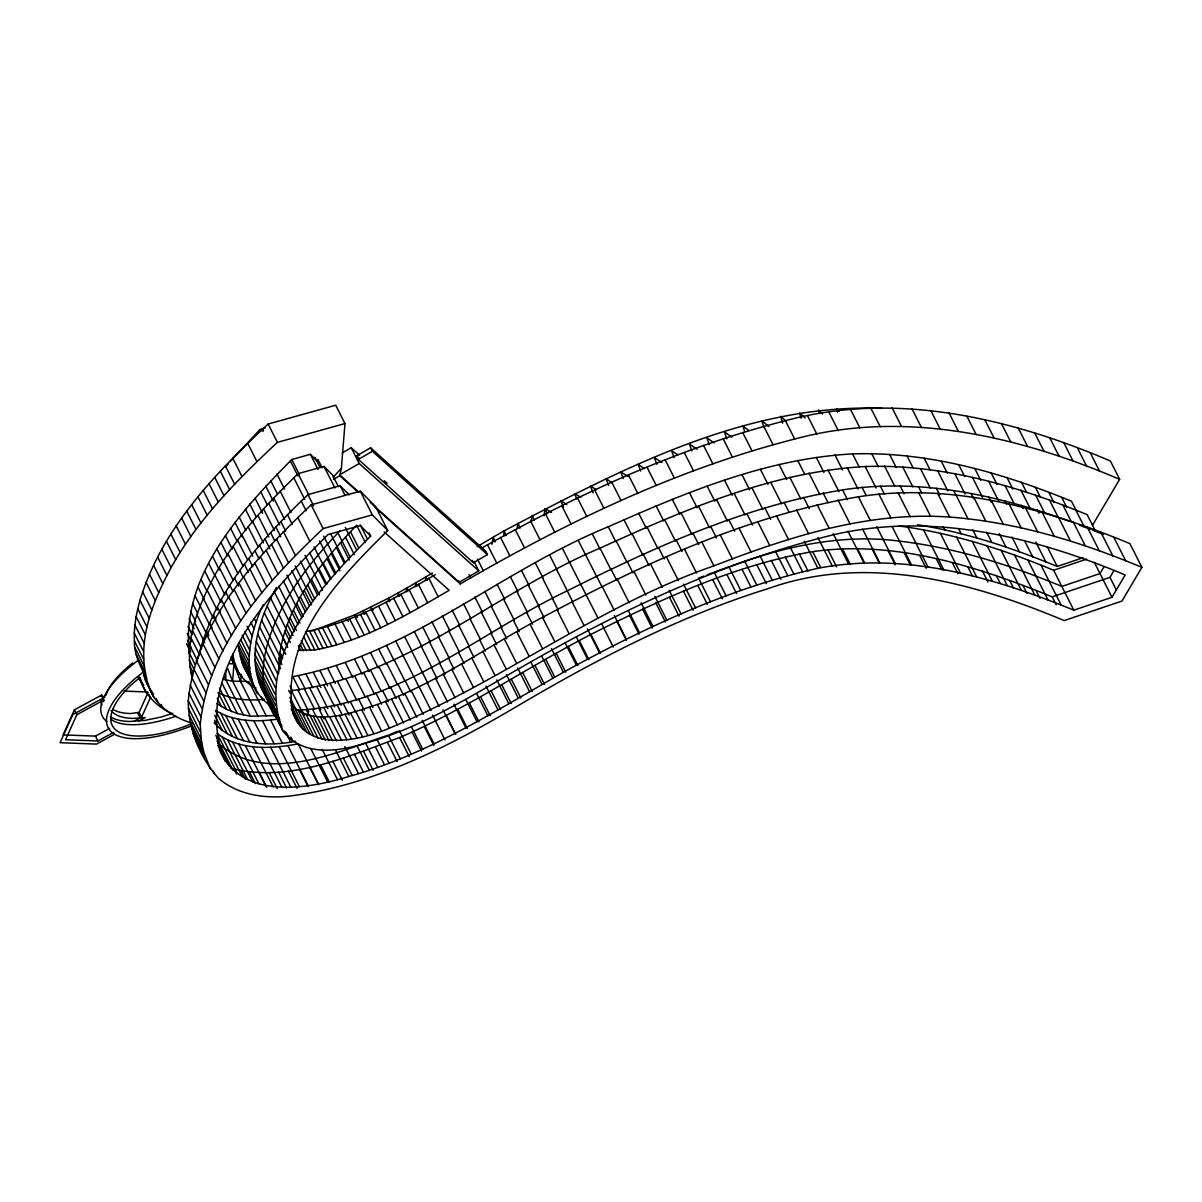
<?xml version="1.0" encoding="UTF-8"?>
<svg xmlns="http://www.w3.org/2000/svg" width="1202" height="1202" viewBox="0 0 1202 1202"><rect width="100%" height="100%" fill="white"/><g stroke="black" fill="none" stroke-linecap="round" stroke-linejoin="round"><path stroke-width="1.5" d="M406.366 591.76L406.592 588.184L432.45 573.053M277.512 715.521L250.316 716.212L232.617 681.173L233.969 663.85L229.026 663.729M333.45 479.373L339.775 475.722L341.368 468.344L344.974 423.555L335.719 405.224L268.151 424.021C214.993 473.408 161.564 529.03 140.018 600.234C136.322 613.426 133.677 627.159 134.414 640.921C133.768 657.329 143.879 670.446 148.537 685.335C154.262 705.138 173.193 717.534 192.035 723.123M146.854 679.1C136.607 640.441 153.075 601.21 171.105 567.569C197.954 519.384 237.41 479.688 277.407 442.351L344.974 423.555M189.225 653.212C180.405 575.728 241.542 510.474 291.785 459.525L310.386 454.341L316.652 460.682L317.914 459.48L322.136 467.833M192.05 677.222C183.08 641.703 198.45 605.868 214.918 575.022C236.178 536.513 266.754 504.104 298.066 473.648L324.029 466.436L332.503 475.015L338.363 486.615M188.278 700.721C196.317 620.623 255.53 557.683 311.123 504.855L360.33 491.167L375.745 506.778L387.72 530.503C341.939 575.923 284.213 634.1 291.77 704.492C297.961 754.09 357.625 741.919 389.373 728.187C501.159 681.789 598.686 605.643 713.898 565.857C788.888 536.888 868.19 511.166 949.655 517.07C1016.186 522.119 1080.598 541.696 1141.9 567.344L1121.962 601.06L1064.191 620.578C972.072 581.918 866.612 553.491 768.769 588.409C678.604 616.325 594.539 660.349 513.6 708.309C444.725 748.846 370.787 785.492 290.644 795.934C265.492 798.939 238.011 795.258 218.298 778.115C199.848 757.11 188.143 728.938 188.278 700.721L200.253 724.445L201.155 738.899L203.514 751.325L210.29 769.04M200.253 724.445C208.292 644.332 267.52 581.407 323.113 528.58L372.32 514.892L387.72 530.503M270.961 705.92C237.816 683.923 248.724 635.032 263.193 604.681M219.35 749.597C240.821 799.886 306.795 789.534 348.865 776.492C426.259 755.217 494.368 711.614 563.422 672.264C643.761 628.06 728.051 588.544 817.901 568.291C905.091 551.327 993.528 577.351 1073.822 610.165L1111.97 597.289L1125.177 574.962C1030.925 535.416 924.909 510.189 823.731 537.219C721.576 563.468 625.04 608.362 533.613 660.319C478.636 691.18 425.087 726.94 363.59 743.707C337.071 752.076 301.702 756.268 282.921 730.801L262.772 690.91C245.839 657.209 259.422 618.249 276.385 587.462M282.921 730.801C253.637 656.082 322.797 584.773 370.652 536.077L369.059 532.907M365.393 542.628L356.603 525.229C318.41 565.556 277.542 614.703 278.669 673.315M388.366 601.631L388.682 598.115L406.592 588.184L407.718 591.564M415.396 586.696L415.727 583.06L416.884 586.471M258.295 716.647L240.595 681.594L241.317 674.337M503.623 536.302L504.239 530.788C620.998 469.321 746.262 403.166 881.983 408.349M397.922 596.583L398.358 592.977L399.47 596.357M425.523 580.401L425.974 576.855L427.146 580.281M543.965 515.778L545.122 508.686L551.553 512.398M491.918 544.341L493.271 537.129L504.239 530.788L506.087 535.716M198.014 658.591C213.4 592.751 260.368 540.104 307.952 494.653L340.151 485.698L349.211 494.863M517.01 528.67L518.122 523.261L519.985 528.219M530.848 522.269L532.276 515.342L534.169 520.331M101.133 696.679L101.689 694.996L103.327 698.242M103.582 701.532L104.138 699.849L76.838 714.724L65.554 739.741L97.918 740.973L113.739 732.364M105.686 695.237C110.809 681.97 121.853 671.798 132.656 662.918M106.061 694.786L106.933 692.142M101.689 694.996L74.389 709.871L63.105 734.888L95.454 736.12L109.698 728.367M112.672 709.285A86.574 33.13 -26.8 0 0 130.687 713.537L139.116 712.35L148.146 692.337M134.293 721.155L141.566 717.203L150.596 697.19M1092.423 525.349L1119.648 479.343L1110.393 461.012C1008.944 417.56 894.498 391.041 785.432 420.715C678.574 447.97 577.441 494.383 481.521 548.157M1103.767 567.179L1099.995 573.564L1061.847 586.441C1009.83 564.745 955.59 547.766 899.457 541.125C842.046 533.448 784.38 546.579 730.636 566.172M230.829 768.228C288.225 783.163 346.461 757.08 399.62 737.547C466.421 709.015 526.626 667.816 590.903 634.401C661.461 599.152 734.452 565.12 812.702 551.643C894.934 539.848 976.85 566.217 1052.201 596.853L1109.972 577.351L1113.773 570.92M225.931 466.797L228.064 464.212M230.183 461.628L259.917 429.565L265.026 428.062M333.255 477.164L341.368 468.344M340.166 530.683C312.4 559.456 287.158 591.504 272.538 629.082C262.081 655.345 256.342 690.519 276.595 713.507M477.119 546.655L493.271 537.129L495.074 542.042M384.099 531.885L449.187 590.347C406.817 614.808 363.695 641.162 314.819 649.936L305.563 631.606C352.577 623.132 394.451 598.416 435.199 574.721M299.583 690.008L292.837 676.636C409.341 654.579 500.378 570.634 608.287 526.777C685.936 492.369 766.756 458.518 852.594 453.905C928.109 451.381 1002.243 472.837 1071.508 501.249L1076.571 511.286M301.447 710.487L291.41 690.609C406.667 676.516 495.855 591.895 600.023 548.157C684.148 509.903 771.729 471.815 865.185 466.526C941.782 463.897 1016.952 485.788 1087.179 514.681L1095.548 531.239M297.555 710.202C398.748 705.243 479.237 632.522 567.194 590.873C654.579 547.03 745.48 505.952 842.572 489.905C919.26 477.945 997.51 494.878 1069.449 521.352M291.034 705.228C313.076 725.257 344.704 715.355 369.525 707.061C431.743 686.943 485.157 647.653 542.493 617.347C642.093 564.609 746.472 515.688 858.393 496.802C951.218 482.212 1044.673 508.311 1129.91 543.62L1141.9 567.344M342.179 452.944L351.224 447.7L359.563 455.197M356.588 455.889L370.607 447.775L485.668 551.117L487.426 554.618L473.408 562.731L358.361 459.389L356.588 455.889L359.368 458.383M358.361 459.389L372.38 451.276L487.426 554.618M370.186 502.346L459.164 582.264L478.772 570.905L359.218 463.506L339.595 474.865L359.052 492.354M374.393 506.808L460.261 583.947C565.361 522.66 676.41 469.276 794.687 439.046C903.754 409.371 1018.199 435.89 1119.648 479.343M105.1 696.98L72.796 714.574L60.1 742.701L96.506 744.098L114.581 734.242M139.237 720.824L145.202 717.579L133.137 718.39A86.574 33.13 -26.8 0 1 111.065 710.532M311.859 631.065L354.845 614.853L388.682 598.115L389.794 601.466M191.809 723.574L186.746 725.738A91.998 35.204 -26.8 0 1 116.549 730.515A91.998 35.204 -26.8 0 1 132.055 684.073L140.018 677.477C143.669 694.005 156.711 706.521 171.646 713.507M389.899 734.467L397.787 731.252M703.741 576.119L698.542 578.087L710.532 601.811M707.212 574.811L712.425 572.843M217.862 742.956C266.168 785.567 335.974 752.272 388.321 735.113L400.311 758.838M917.532 524.763C965.777 532.291 1012.174 547.932 1057.204 566.458L1083.002 557.743M898.66 525.95C952.239 532.952 1003.91 549.599 1053.673 570.274L1086.623 559.14M172.833 713.282L161.338 716.978L144.51 720.464L129.771 721.47A91.998 35.204 -26.8 0 1 110.374 716.783M214.091 722.778C234.3 745.405 267.851 746.682 295.707 741.303M237.26 773.397L217.111 733.505C240.415 750.694 271.171 748.966 298.171 743.858L318.335 783.749M298.246 650.297L314.819 649.936M227.193 733.536L215.474 710.352C234.375 722.101 257.649 722.117 278.969 718.931M264.305 699.324C248.679 700.826 232.317 699.88 218.118 692.637L226.547 709.345L237.29 713.507L250.316 716.212M222.686 679.31L232.617 681.173L247.161 681.444M124.091 691.09L147.455 691.976M263.493 430.136L259.917 429.565L263.148 431.233M1079.606 525.229L1090.83 529.496M1092.438 530.112L1103.451 534.454M216.66 703.501L226.547 709.345M256.026 688.01C243.886 682.496 236.313 670.986 231.61 658.921M628.421 476.593L620.743 472.025L623.222 478.561M580.761 497.297L574.676 493.571L576.644 498.695M596.523 489.83L590.467 486.014L593.112 492.925M677.838 454.822L671.633 450.795L674.097 457.541M661.986 462.545L654.369 457.586L656.848 464.272M644.392 468.585L638.172 464.453L640.651 471.064M566.788 504.63L560.838 500.573L563.422 507.349M697.04 449.263L689.422 443.989L691.871 450.825M611.878 482.678L606.033 478.606L608.678 485.578M731.808 437.152L724.4 431.834L726.789 438.85M714.033 442.907L706.821 437.708L709.24 444.635M748.861 430.511L742.881 426.049L744.639 431.383M768.814 426.455L761.813 420.895L763.946 427.627M786.198 421.136L780.639 416.343L782.727 423.194M384.324 480.785L387.089 483.279M339.775 475.722L357.775 491.888M805.1 417.95L799.6 412.992L801.088 418.221M373.386 609.94L370.757 607.371L371.854 610.691M370.652 536.077L360.3 525.59L328.101 534.544C273.049 589.641 189.39 675.764 225.12 761.227M839.266 411.234L836.697 408.59L837.584 412.181M822.514 414.044L818.607 410.002L819.554 413.548M345.921 618.624L348.49 621.284M354.845 614.853L357.279 617.528M365.393 613.816L363.019 611.142L364.101 614.432M248.679 674.037C241.347 666.314 240.054 655 238.191 644.948L249.911 668.132M200.313 747.659L195.55 739.651M191.193 725.993A96.686 37.007 -26.8 0 1 110.193 730.696A96.686 37.007 -26.8 0 1 143.308 672.098L147.485 684.599L153.631 694.395M138.951 678.289L141.115 680.813M143.834 685.305L138.335 676.891L146.298 692.833M1090.469 453.154L1099.725 471.485M1077.578 448.256L1086.833 466.586M1113.803 537.279L1125.793 561.003M1063.98 443.057L1073.251 461.388M1100.942 532.381L1112.917 556.105M1049.767 437.813L1059.022 456.144M1087.374 527.212L1099.364 550.922M1109.972 577.351L1116.358 590.002M1075.895 510.234L1084.264 526.792M1034.621 432.78L1043.892 451.111M1061.742 497.403L1066.82 507.439M1094.271 562.236L1111.97 597.289M1073.266 521.999L1085.256 545.723M1063.064 505.351L1071.433 521.908M1018.259 428.047L1027.53 446.378M1048.925 492.535L1053.989 502.556M1058.346 517.025L1070.336 540.75M1049.541 500.182L1057.895 516.74M1035.418 487.366L1040.481 497.403M1001.521 423.72L1010.792 442.051M1035.568 495.029L1044.778 513.239M1042.194 512.352L1054.184 536.077M1037.341 509.994L1038.964 513.224M1021.505 482.227L1026.568 492.264M1020.919 490.161L1030.114 508.371M984.844 419.738L994.099 438.069M1047.167 546.579L1057.204 566.458M1025.622 508.07L1037.611 531.795M1021.384 505.366L1023.022 508.611M1006.915 477.389L1012.835 489.079M1053.673 570.274L1073.822 610.165M1035.869 542.132L1045.905 561.995M1005.037 485.563L1014.233 503.773M966.919 416.283L976.189 434.613M1041.067 565.301L1061.216 605.192M1009.169 504.149L1021.159 527.873M991.124 472.822L997.044 484.511M1004.962 501.129L1006.6 504.359M1024.45 540.464L1032.818 557.022M1052.201 596.853L1056.197 604.756M988.675 481.326L998.712 501.189M1027.995 560.327L1048.144 600.219M1011.964 537.024L1019.491 551.928M949.084 412.977L958.34 431.308M991.455 500.738L1003.43 524.448M974.822 468.6L980.742 480.304M988.72 497.252L991.169 502.105M1036.049 590.482L1040.031 598.386M1014.668 555.234L1034.817 595.14M972.508 477.479L982.545 497.343M999.162 533.643L1005.864 546.895M1022.992 585.524L1026.989 593.427M958.76 464.768L964.665 476.473M930.784 410.483L940.039 428.813M1001.071 550.216L1021.234 590.122M973.845 497.463L985.835 521.187M971.186 493.872L973.635 498.725M986.692 532.261L991.71 542.192M1009.695 580.431L1013.692 588.349M955.049 474.099L965.086 493.977M986.992 545.543L1007.156 585.434M941.376 461.418L947.281 473.122M953.802 490.656L967.971 518.768M996.218 575.457L1000.214 583.361M911.987 408.755L921.243 427.086M972.643 529.616L976.835 537.895M937.74 470.899L947.777 490.777M972.193 541.261L992.341 581.167M982.334 570.845L987.924 581.918M924.173 458.232L930.078 469.922M958.715 528.88L961.224 533.853M936.358 488.282L939.618 494.743M937.665 493.346L949.655 517.07M892.079 407.794L901.35 426.124M956.642 537.234L976.79 577.125M920.432 468.555L930.468 488.418M967.715 566.623L972.508 576.119M943.224 526.656L944.907 529.962M907.044 455.904L912.949 467.608M918.478 486.63L921.739 493.09M940.4 533.357L960.548 573.264M918.538 492.429L930.513 516.154M952.315 562.626L957.904 573.7M902.717 466.917L912.754 486.78M870.939 408.334L880.195 426.665M889.51 454.281L896.271 467.653M923.722 530.157L943.886 570.064M900.043 485.743L904.129 493.827M936.298 558.81L941.887 569.883M884.552 466.03L894.588 485.908M898.164 492.955L910.154 516.68M850.565 409.446L859.821 427.777M871.66 453.424L878.407 466.797M907.856 527.197L928.004 567.104M919.8 555.655L926.201 568.306M880.405 486.239L884.492 494.338M865.185 466.526L876.063 488.057M878.812 494.007L890.802 517.731M892.109 526.566L911.447 564.85M904.159 552.74L910.545 565.391M852.594 453.905L859.355 467.277M829.064 412.391L838.32 430.722M862.014 487.246L866.086 495.344M847.125 467.518L858.003 489.049M876.739 526.701L895.25 563.362M887.993 550.531L895.189 564.775M858.393 496.802L870.368 520.526M834.954 454.882L842.542 469.922M807.594 415.757L816.849 434.087M862.675 529.18L879.563 562.611M842.572 489.905L847.47 499.611M872.246 549.089L879.443 563.332M828.058 470.132L838.936 491.648M816.308 457.421L823.911 472.461M837.989 500.002L849.964 523.726M857.266 548.367L864.463 562.611M847.966 531.224L864.028 563.032M823.16 492.955L828.058 502.661M785.432 420.715L794.687 439.046M809.006 473.122L819.884 494.638M797.692 460.351L804.438 473.723M842.437 548.773L850.43 564.594M833.196 533.628L848.447 563.828M817.165 504.66L829.14 528.384M803.582 497.327L809.292 508.656M827.817 549.524L836.607 566.908M789.879 477.389L800.757 498.92M763.736 426.244L772.991 444.575M817.916 537.504L832.34 566.082M779.091 464.498L786.694 479.538M796.58 509.918L808.555 533.628M812.702 551.643L820.696 567.449M804.288 541.336L817.901 568.291M784.02 502.316L788.933 512.022M770.707 482.287L781.585 503.818M742.716 432.495L751.986 450.825M760.37 469.276L767.973 484.316M799.225 553.701L808.014 571.1M776.567 515.853L788.557 539.578M790.585 548.007L802.575 571.731M764.953 507.995L770.662 519.309M751.971 487.862L762.849 509.378M785.176 556.857L793.951 574.255M742.025 474.73L749.627 489.77M723.138 438.73L732.394 457.06M775.681 551.793L787.671 575.518M757.786 521.833L769.776 545.558M771.278 560.387L780.864 579.364M746.893 513.735L752.617 525.049M734.197 493.511L745.06 515.042M724.566 480.289L732.168 495.329M760.265 556.376L772.24 580.1M703.591 445.461L712.846 463.792M739.08 528.294L751.055 552.018M756.794 564.685L766.38 583.661M728.953 519.925L734.677 531.239M716.542 499.596L727.405 521.127M707.257 486.254L714.844 501.309M744.759 561.289L756.734 585.013M684.284 452.553L693.539 470.883M742.025 569.372L750.814 586.771M720.359 535.16L732.334 558.885M710.788 526.596L716.497 537.91M698.557 506.192L709.435 527.723M740.853 590.513L728.863 566.788L714.153 572.197L726.143 595.907M689.512 492.775L697.115 507.815M726.94 574.586L736.525 593.563M665.127 459.81L674.382 478.141M701.923 542.147L713.898 565.857M693.028 533.312L698.738 544.641M681.038 512.833L691.916 534.364M672.294 499.296L679.881 514.336M712.756 579.8L722.342 598.776M647.007 467.202L656.277 485.533M684.524 549.239L696.514 572.963M676.29 540.149L682.015 551.463M664.556 519.564L675.434 541.08M697.806 585.434L707.392 604.411M656.097 505.907L663.699 520.947M628.451 474.985L637.721 493.316M683.562 584.217L695.552 607.927M666.389 556.842L678.379 580.566M683.502 591.294L693.088 610.27M658.546 547.586L664.27 558.915M646.961 526.942L657.825 548.473M638.653 513.224L646.255 528.264M669.108 590.272L681.098 613.982M611.758 482.197L621.013 500.528M669.424 597.184L679.01 616.16M650.417 563.738L662.407 587.462M643.265 554.197L648.975 565.511M631.921 533.433L642.785 554.963M623.913 519.58L631.516 534.62M654.865 596.402L666.855 620.127M655.886 603.028L665.472 622.005M594.705 490.055L603.96 508.386M633.905 571.356L645.895 595.08M627.234 561.574L632.958 572.888M616.085 540.735L626.963 562.266M608.287 526.777L615.89 541.832M641.072 602.788L653.062 626.512M642.589 609.174L652.175 628.15M577.486 498.019L586.741 516.349M617.197 579.079L629.187 602.803M611.007 569.072L616.731 580.401M600.023 548.157L610.901 569.688M592.436 534.109L600.038 549.164M628.3 610.616L639.494 632.763M629.457 615.229L639.043 634.205M561.8 505.711L571.055 524.042M602.172 586.441L614.162 610.165M596.598 576.149L602.307 587.462M578.508 540.945L596.703 576.644M614.282 615.529L626.272 639.239M616.881 621.389L626.467 640.365M601.676 623.823L613.23 647.007M545.498 513.87L554.753 532.201M580.641 584.127L598.04 618.234M562.701 548.863L580.821 584.593M590.903 634.401L600.489 653.392M587.432 628.977L599.407 652.701M549.765 555.339L557.352 570.379M556.736 569.688L572.903 602.202M571.957 601.586L583.932 625.31M530.698 521.292L539.953 539.623M579.349 640.741L588.935 659.718M576.374 637.06L587.553 659.192M535.461 563.107L543.064 578.147M542.267 577.546L553.145 599.077M552.589 598.806L558.314 610.12M556.962 609.73L568.952 633.439M515.282 529.646L524.553 547.977M568.291 646.496L577.877 665.472M565.12 642.92L576.299 665.052M521.473 570.469L529.06 585.509M528.159 584.968L539.037 606.499M538.376 606.289L544.1 617.603M542.493 617.347L554.483 641.057M500.528 537.414L509.798 555.745M556.21 653.257L565.796 672.234M551.448 648.554L563.422 672.264M510.369 576.69L517.972 591.745M516.77 591.369L527.648 612.885M526.746 612.81L532.456 624.138M530.172 624.259L542.162 647.968M545.753 659.297L554.528 676.696M487.471 544.746L496.742 563.077M541.741 656.187L552.935 678.319M497.132 584.292L504.735 599.332M503.503 598.972L514.381 620.502M513.449 620.427L519.174 631.756M534.935 665.382L544.521 684.359M516.83 631.906L528.805 655.631M530.908 662.272L542.087 684.419M477.434 559.095L483.324 570.755M473.994 561.424L478.772 570.905M472.236 560.402L473.408 562.731M484.752 591.294L492.339 606.334M491.077 605.988L501.955 627.519M501.009 627.459L506.733 638.788M522.675 672.474L532.261 691.45M504.299 638.983L516.289 662.693M517.611 667.921L529.586 691.646M469.035 574.556L470.733 577.877M474.835 597.033L482.423 612.073M481.085 611.773L491.964 633.304M490.942 633.289L496.651 644.618M494.052 644.918L506.027 668.643M511.286 679.07L520.872 698.046M506.327 674.457L518.317 698.182M458.578 580.611L460.261 583.947M463.461 603.599L471.064 618.639M469.772 618.324L480.635 639.855M479.658 639.825L485.383 651.138M501.625 684.584L511.211 703.561M482.873 651.394L494.848 675.103M496.772 679.911L508.762 703.636M370.607 447.775L372.38 451.276M452.087 610.105L459.69 625.145M458.443 624.8L469.306 646.33M491.032 690.639L500.618 709.616M468.374 646.27L474.084 657.599M471.695 657.779L483.67 681.504M485.939 686.102L497.928 709.826M428.874 578.342L438.129 596.673M442.276 615.709L449.864 630.75M448.511 630.464L459.389 651.995M458.368 651.98L464.077 663.309M480.635 696.754L490.221 715.731M461.448 663.624L473.438 687.349M476.683 693.599L487.862 715.746M351.224 447.7L359.218 463.506M418.386 584.322L427.642 602.653M431.894 621.81L439.496 636.85M438.309 636.459L449.187 657.99M448.301 657.9L454.025 669.229M469.366 702.915L478.952 721.891M451.787 669.304L463.777 693.028M465.82 699.549L476.999 721.681M360.33 491.167L372.32 514.892M409.146 589.761L418.401 608.092M422.668 626.828L430.256 641.868M429.219 641.402L440.097 662.933M439.331 662.783L445.04 674.097M443.117 674.006L455.107 697.731M400.822 594.284L410.092 612.614M457.782 709.405L467.368 728.382M453.89 704.192L465.88 727.916M414.329 631.546L421.932 646.586M360.269 524.868L367.466 539.097M340.151 485.698L345.049 495.389M421.076 646.015L431.939 667.546M431.338 667.305L437.047 678.619M435.545 678.304L447.535 702.013M393.7 598.311L402.955 616.641M324.029 466.436L334.907 487.967M446.212 715.37L455.798 734.347M442.982 709.826L454.972 733.551M314.969 457.346L320.032 467.368M404.593 636.549L412.196 651.589M411.64 650.868L427.882 683.337M427.116 682.646L439.091 706.355M350.548 531.825L358.527 547.646M386.037 602.247L395.308 620.578M310.386 454.341L317.989 469.381M345.274 527.558L356.468 549.705M345.545 537.249L354.335 554.648M378.525 606.139L387.795 624.469M419.092 686.793L431.082 710.502M395.743 641.132L419.408 687.724M432.63 715.16L444.98 739.936M338.002 533.042L349.977 556.766M340.542 542.703L349.331 560.102M371.508 609.534L380.764 627.865M411.264 690.579L423.239 714.304M405.089 680.572L410.814 691.886M330.565 533.613L344.989 562.19M394.121 659.643L404.999 681.173M386.548 645.594L394.151 660.634M336.41 547.541L344.388 563.347M291.785 459.525L299.388 474.565M298.066 473.648L308.944 495.179M422.142 720.268L434.132 743.978M307.952 494.653L313.677 505.967M290.328 460.892L297.916 475.947M424.171 726.414L433.757 745.39M365.844 612.209L375.099 630.539M311.123 504.855L323.113 528.58M404.804 693.614L416.778 717.339M268.151 424.021L277.407 442.351M323.684 536.077L339.76 567.885M293.754 477.72L304.632 499.251M397.907 683.953L403.617 695.267M331.106 553.311L339.896 570.695M386.653 663.143L397.531 684.674M378.765 649.245L386.368 664.285M360.525 614.538L369.795 632.868M301.206 500.994L306.119 510.7M398.403 696.424L410.393 720.148M319.552 540.915L335.613 572.723M326.944 558.494L334.922 574.316M411.565 727.18L422.758 749.327M354.966 616.806L364.221 635.137M390.515 687.198L396.224 698.512M378.9 666.554L389.779 688.085M412.031 732.108L421.617 751.085M370.577 652.851L378.179 667.891M323.203 563.077L331.196 578.898M391.582 699.218L403.572 722.943M314.068 546.88L330.129 578.688M276.941 473.994L284.543 489.034M349.542 618.805L358.797 637.135M297.78 517.416L309.755 541.14M382.521 690.459L388.246 701.773M280.126 491.062L290.989 512.593M370.486 669.995L381.365 691.526M318.906 568.441L326.899 584.262M385.511 701.457L397.486 725.182M309.59 552.469L325.652 584.277M399.365 730.606L411.339 754.33M361.667 656.487L369.254 671.527M342.104 621.569L351.36 639.9M270.75 480.74L277.497 494.097M287.368 514.546L292.266 524.252M399.62 737.547L409.206 756.524M375.85 692.923L381.56 704.237M305.038 555.429L322.617 590.272M363.59 672.534L374.468 694.065M247.672 443.283L256.943 461.613M273.771 497.974L284.649 519.489M354.5 659.132L362.102 674.172M377.398 704.477L389.373 728.187M265.762 486.164L273.365 501.204M334.922 623.943L344.178 642.274M311.378 579.094L319.371 594.9M280.877 521.593L285.775 531.299M300.44 561.169L317.328 594.599M367.106 696.168L372.815 707.497M283.356 531.524L295.346 555.249M268.782 503.398L279.66 524.928M354.605 675.87L365.483 697.4M260.669 491.693L267.43 505.065M369.525 707.061L381.5 730.786M387.51 742.505L397.096 761.482M307.607 584.713L314.789 598.957M327.455 626.407L336.725 644.738M345.244 662.557L352.847 677.612M275.889 527.017L280.787 536.723M295.091 565.917L312.79 600.97M263.614 509.017L274.492 530.548M304.316 590.543L311.513 604.771M322.632 627.88L331.902 646.21M358.587 698.978L364.311 710.292M276.505 538.977L288.495 562.701M255.064 498.184L262.652 513.224M291.755 570.68L309.455 605.733M376.977 739.35L388.967 763.06M361.667 709.661L373.657 733.385M345.86 678.754L356.739 700.285M270.66 532.726L274.732 540.81M232.632 458.007L241.903 476.338M318.184 629.052L327.455 647.382M336.229 665.532L342.976 678.905M300.455 597.033L306.856 609.684M375.475 746.983L384.264 764.382M257.994 515.508L268.872 537.039M271.517 544.416L283.507 568.125M286.842 575.157L305.368 611.818M355.747 711.479L367.722 735.188M350.383 701.698L355.281 711.389M313.827 630.164L323.098 648.494M249.746 503.969L256.492 517.341M337.522 681.519L348.4 703.05M265.041 539.217L269.939 548.923M296.984 603.84L303.37 616.491M309.5 630.96L318.755 649.29M350.488 712.861L362.463 736.586M327.725 668.342L335.328 683.397M365.754 743.467L377.728 767.192M225.39 465.895L234.645 484.226M283.432 581.212L301.942 617.873M252.585 521.398L263.463 542.928M245.463 509.302L252.21 522.675M266.093 550.321L278.068 574.045M343.426 703.816L349.151 715.13M293.573 610.481L299.974 623.132M330.204 683.758L341.083 705.289M345.034 714.243L357.009 737.968M259.557 545.182L263.629 553.266M363.56 751.355L373.146 770.332M220.402 471.319L229.657 489.65M278.654 586.26L297.991 624.529M248.168 526.912L258.205 546.79M303.896 637.15L310.627 650.492M319.972 670.716L327.575 685.756M337.416 705.409L342.315 715.1M357.234 746.262L369.224 769.986M260.473 556.811L272.448 580.536M339.475 715.28L351.45 739.005M239.168 517.07L245.914 530.443M290.103 617.918L296.503 630.569M301.341 640.741L306.39 650.748M323.909 685.41L334.772 706.941M255.004 550.847L259.091 558.945M274.221 591.7L294.37 631.606M300.034 644.137L303.4 650.808M214.767 477.449L224.023 495.78M313.346 672.474L320.934 687.514M330.941 707.031L335.839 716.738M354.47 754.345L363.259 771.744M334.907 716.016L346.882 739.741M298.366 645.684L300.891 650.688M287.413 624.424L293.003 635.497M241.872 534.665L252.751 556.195M234.961 522.299L242.564 537.354M254.764 563.017L266.754 586.741M317.058 687.153L327.936 708.669M270.766 598.461L290.914 638.367M344.839 746.592L358.451 773.547M329.633 716.708L341.623 740.432M248.709 558.614L252.796 566.698M324.255 708.294L328.341 716.377M284.739 631.411L290.343 642.484M306.059 674.307L312.805 687.679M209.148 483.94L218.403 502.271M237.545 540.059L247.582 559.937M230.619 528.399L237.38 541.771M249.896 569.087L261.871 592.811M309.966 688.476L320.844 709.991M324.375 717.023L336.365 740.748M267.16 606.169L287.308 646.075M319.086 709.12L323.984 718.826M282.861 637.871L287.654 647.367M343.351 758.026L352.141 775.425M244.276 564.129L248.363 572.227M320.558 717.113L332.533 740.838M233.098 546.309L243.135 566.172M298.472 675.734L305.233 689.092M335.253 749.537L348.865 776.492M304.572 689.332L314.608 709.21M203.213 490.401L212.469 508.731M280.967 644.873L285.76 654.369M225.48 535.716L232.226 549.089M264.365 612.915L284.513 652.806M317.027 716.933L329.002 740.657M312.836 709.946L316.111 716.422M243.6 576.84L255.59 600.564M239.739 570.499L243.014 576.975M313.331 716.407L325.321 740.131M279.615 651.709L282.816 658.035M297.961 690.218L308.839 711.749M309.996 715.445L321.986 739.155M227.899 553.686L237.936 573.564M261.585 620.217L281.734 660.108M332.819 761.257L342.405 780.233M306.63 710.322L309.079 715.175M197.984 496.922L207.24 515.252M220.958 542.493L227.704 555.865M278.669 658.17L281.869 664.496M305.924 714.183L317.899 737.908M238.882 582.73L250.872 606.454M322.166 749.372L337.416 779.557M290.013 685.921L292.552 690.94M302.033 710.427L304.482 715.28M259.617 626.933L280.562 668.733M234.51 577.952L238.582 586.035M254.418 618.73L256.086 622.035M301.762 712.26L313.737 735.97M223.256 560.658L233.293 580.536M288.69 690.309L290.283 693.479M217.081 549.299L223.827 562.671M298.051 710.217L310.041 733.926M289.862 697.34L296.563 710.592M257.664 634.145L277.827 674.052M294.565 707.993L306.555 731.717M191.689 504.675L200.959 523.005M234.09 589.446L246.079 613.17M250.752 622.23L254.103 628.856M290.178 701.337L291.77 704.492M291.831 706.821L303.009 728.953M320.498 764.562L329.288 781.961M229.747 585.073L233.008 591.549M291.41 707.016L293.003 710.172M291.695 708.669L300.485 726.068M291.185 708.91L294.385 715.235M219.32 567.584L229.357 587.447M292.807 712.891L296.008 719.217M310.747 748.545L327.635 781.976M256.281 641.252L276.43 681.143M292.972 713.507L297.765 722.988M212.724 556.676L219.47 570.048M247.101 626.212L252.12 636.143M186.656 510.94L195.926 529.271M255.29 647.908L275.453 687.799M228.756 597.048L240.731 620.758M225.766 592.09L229.026 598.551M244.847 631.741L250.707 643.34M214.918 575.022L224.954 594.9M254.764 654.038L274.912 693.93M208.983 563.978L214.888 575.683M309.695 767.222L318.485 784.621M254.899 660.108L275.048 700.015M242.188 635.182L249.715 650.087M181.607 518.047L190.863 536.377M255.485 665.653L275.634 705.559M221.318 599.588L223.767 604.441M290.869 737.096L292.477 740.267M223.692 604.621L235.682 628.346M240.806 639.764L249.175 656.322M256.447 671.482L276.595 711.389M211.116 582.429L221.153 602.307M205.046 571.671L210.951 583.376M274.973 710.277L279.796 719.833M286.196 732.484L288.585 737.232M285.67 732.168L290.689 742.115M257.694 677.297L277.857 717.188M268.196 699.113L273.094 708.804M273.906 710.427L281.899 726.248M284.288 730.981L285.896 734.152M239.273 642.634L249.325 662.512M259.136 682.571L279.3 722.477M260.849 686.748L280.998 726.654M267.565 702.554L274.311 715.926M287.864 745.51L308.012 785.402M217.487 607.1L219.936 611.953M299.343 769.205L308.133 786.604M176.138 525.8L185.409 544.13M219.575 611.878L231.55 635.603M239.168 650.823L250.872 674.006M261.465 697.055L263.148 700.375M207.165 590.182L217.201 610.06M240.43 656.683L252.135 679.866M201.245 579.815L207.165 591.504M241.903 662.047L253.607 685.23M243.63 666.299L257.333 693.764M270.585 719.998L282.29 743.182M248.814 681.399L266.513 716.437M213.49 614.898L215.954 619.751M215.038 619.556L227.013 643.28M279.119 746.622L299.283 786.529M198.12 587.312L204.04 599.002M170.759 533.868L180.03 552.199M203.303 598.431L213.34 618.309M232.196 656.382L239.213 673.961M240.685 674.187L242.368 677.522M231.145 656.818L235.367 665.172M232.076 659.477L237.14 669.499M288.33 770.978L297.119 788.377M262.397 720.524L274.116 743.707M209.599 623.237L212.048 628.09M211.071 627.294L223.046 651.018M194.949 595.666L200.013 605.703M200.133 606.033L209.343 624.259M270.63 747.178L290.779 787.085M166.492 541.381L175.747 559.711M253.817 720.734L265.537 743.918M278.654 772.21L286.647 788.016M192.651 603.494L197.714 613.516M206.398 630.93L208.847 635.783M196.918 614.538L206.113 632.748M207.014 635.227L218.989 658.951M161.834 549.254L171.105 567.569M261.736 747.404L281.884 787.295M224.353 676.711L243.495 715.205M190.547 611.337L195.61 621.359M245.418 720.283L257.138 743.467M194.574 622.471L203.784 640.681M203.123 639.539L204.761 642.769M269.278 772.826L277.271 788.632M202.988 643.836L214.978 667.561M222.1 683.457L237.29 713.507M189.105 618.654L194.168 628.691M157.747 557.247L167.003 575.578M252.976 746.923L273.139 786.829M238.206 719.232L249.911 742.4M192.455 630.404L201.651 648.614M219.56 688.205L231.37 711.584M187.948 626.362L192.17 634.731M199.697 651.754L211.672 675.479M231.761 717.459L243.465 740.642M259.542 773.066L266.739 787.295M190.983 637.841L199.352 654.399M245.433 745.811L265.582 785.717M153.616 565.331L162.871 583.661M187.347 633.454L191.569 641.808M217.246 698.227L221.453 706.581M225.66 715.475L237.38 738.659M187.497 640.456L190.878 647.142M189.826 645.639L197.353 660.544M238.777 743.993L258.926 783.884M196.302 660.679L208.292 684.404M186.505 643.656L190.727 651.995M220.672 713.162L232.392 736.345M149.469 574.225L158.724 592.556M189.21 652.866L195.07 664.451M249.821 772.54L255.425 783.599M232.527 741.965L252.675 781.856M189.36 660.003L205.843 692.698M227.403 739.591L247.552 779.482M190.066 666.614L193.417 673.24M214.752 715.475L222.28 730.38M146.058 582.384L155.313 600.715M241.362 771.293L245.358 779.197M191.118 672.895L192.786 676.2M214.482 720.268L217.832 726.894M222.115 736.721L242.263 776.612M191.659 677.207L203.649 700.931M234.165 769.31L236.554 774.058M215.804 735.339L217.412 738.494M190.126 684.99L202.101 708.699M142.542 591.639L151.813 609.97M216.63 738.028L232.707 769.836M217.066 741.153L218.659 744.308M218.509 745.075L228.891 765.629M217.832 745.36L220.236 750.108M188.924 693.088L200.899 716.813M140.018 600.234L149.273 618.564M188.429 708.278L200.418 732.003M137.749 608.693L147.005 627.023M189.165 715.175L201.155 738.899M190.247 721.666L202.221 745.375M136.172 616.731L145.427 635.062M191.524 727.601L203.514 751.325M212.694 770.557L214.302 773.712M193.161 733.611L205.136 757.335M134.924 625.07L144.18 643.401M134.248 633.033L143.504 651.364M134.414 640.921L143.669 659.252M135.165 648.058L144.435 666.389M136.277 654.699L145.532 673.03M161.023 704.477L162.435 707.287M156.11 698.452L158.243 702.659M143.369 675.088L148.537 685.335M145.036 679.746L151.031 691.601M150.43 690.654L153.976 697.671M148.988 694.666L150.626 697.896M139.147 677.102L140.784 680.332M139.116 712.35L141.566 717.203M137.809 713.056L140.258 717.91M95.454 736.12L97.918 740.973M74.389 709.871L76.838 714.724M227.599 668.432L232.617 681.173M545.122 508.686L547.045 513.735M233.969 663.85L240.595 681.594M480.184 544.867L481.461 548.382M232.602 653.798L233.879 659.718M225.751 670.986L225.796 680.167M106.858 721.576A96.686 37.007 -26.8 0 1 137.599 660.769M176.048 716.197A91.998 35.204 -26.8 0 1 110.839 719.202M101.93 704.868A91.998 35.204 -26.8 0 1 100.968 700.165"/></g></svg>
